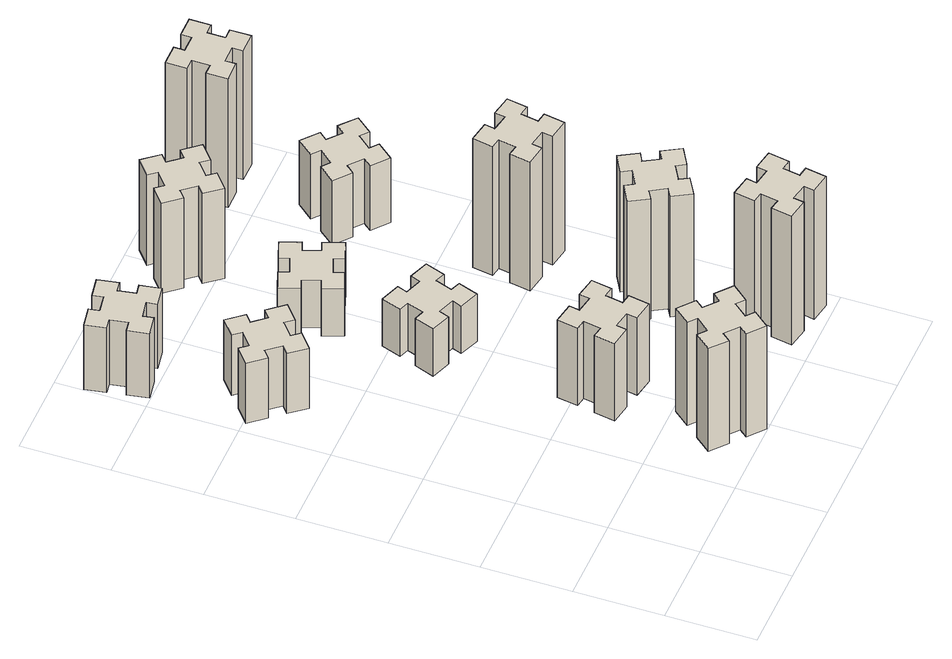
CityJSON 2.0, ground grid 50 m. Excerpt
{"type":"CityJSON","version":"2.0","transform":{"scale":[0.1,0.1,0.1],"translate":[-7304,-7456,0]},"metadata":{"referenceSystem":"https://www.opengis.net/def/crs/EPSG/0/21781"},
"CityObjects":{
"building1":{"type":"Building","attributes":{"class":"1000","function":"1000","usage":"1000","yearOfConstruction":2016,"roofType":"1000","measuredHeight":72,"storeysAboveGround":30,"storeysBelowGround":0},"geometry":[{"type":"Solid","lod":"1","boundaries":[[[[0,1,2,3,4,5,6,7,8,9,10,11,12,13,14,15,16,17,18,19]],[[17,16,20,21]],[[16,15,22,20]],[[15,14,23,22]],[[14,13,24,23]],[[13,12,25,24]],[[12,11,26,25]],[[11,10,27,26]],[[10,9,28,27]],[[9,8,29,28]],[[8,7,30,29]],[[7,6,31,30]],[[6,5,32,31]],[[5,4,33,32]],[[4,3,34,33]],[[3,2,35,34]],[[2,1,36,35]],[[1,0,37,36]],[[0,19,38,37]],[[19,18,39,38]],[[18,17,21,39]],[[24,25,26,27,28,29,30,31,32,33,34,35,36,37,38,39,21,20,22,23]]]]}]},
"building2":{"type":"Building","attributes":{"class":"1000","function":"1000","usage":"1000","yearOfConstruction":2016,"roofType":"1000","measuredHeight":42,"storeysAboveGround":30,"storeysBelowGround":0},"geometry":[{"type":"Solid","lod":"1","boundaries":[[[[40,41,42,43,44,45,46,47,48,49,50,51,52,53,54,55,56,57,58,59]],[[57,56,60,61]],[[56,55,62,60]],[[55,54,63,62]],[[54,53,64,63]],[[53,52,65,64]],[[52,51,66,65]],[[51,50,67,66]],[[50,49,68,67]],[[49,48,69,68]],[[48,47,70,69]],[[47,46,71,70]],[[46,45,72,71]],[[45,44,73,72]],[[44,43,74,73]],[[43,42,75,74]],[[42,41,76,75]],[[41,40,77,76]],[[40,59,78,77]],[[59,58,79,78]],[[58,57,61,79]],[[64,65,66,67,68,69,70,71,72,73,74,75,76,77,78,79,61,60,62,63]]]]}]},
"building3":{"type":"Building","attributes":{"class":"1000","function":"1000","usage":"1000","yearOfConstruction":2016,"roofType":"1000","measuredHeight":45,"storeysAboveGround":30,"storeysBelowGround":0},"geometry":[{"type":"Solid","lod":"1","boundaries":[[[[80,81,82,83,84,85,86,87,88,89,90,91,92,93,94,95,96,97,98,99]],[[97,96,100,101]],[[96,95,102,100]],[[95,94,103,102]],[[94,93,104,103]],[[93,92,105,104]],[[92,91,106,105]],[[91,90,107,106]],[[90,89,108,107]],[[89,88,109,108]],[[88,87,110,109]],[[87,86,111,110]],[[86,85,112,111]],[[85,84,113,112]],[[84,83,114,113]],[[83,82,115,114]],[[82,81,116,115]],[[81,80,117,116]],[[80,99,118,117]],[[99,98,119,118]],[[98,97,101,119]],[[104,105,106,107,108,109,110,111,112,113,114,115,116,117,118,119,101,100,102,103]]]]}]},
"building4":{"type":"Building","attributes":{"class":"1000","function":"1000","usage":"1000","yearOfConstruction":2016,"roofType":"1000","measuredHeight":54,"storeysAboveGround":30,"storeysBelowGround":0},"geometry":[{"type":"Solid","lod":"1","boundaries":[[[[120,121,122,123,124,125,126,127,128,129,130,131,132,133,134,135,136,137,138,139]],[[137,136,140,141]],[[136,135,142,140]],[[135,134,143,142]],[[134,133,144,143]],[[133,132,145,144]],[[132,131,146,145]],[[131,130,147,146]],[[130,129,148,147]],[[129,128,149,148]],[[128,127,150,149]],[[127,126,151,150]],[[126,125,152,151]],[[125,124,153,152]],[[124,123,154,153]],[[123,122,155,154]],[[122,121,156,155]],[[121,120,157,156]],[[120,139,158,157]],[[139,138,159,158]],[[138,137,141,159]],[[144,145,146,147,148,149,150,151,152,153,154,155,156,157,158,159,141,140,142,143]]]]}]},
"building5":{"type":"Building","attributes":{"class":"1000","function":"1000","usage":"1000","yearOfConstruction":2016,"roofType":"1000","measuredHeight":33,"storeysAboveGround":30,"storeysBelowGround":0},"geometry":[{"type":"Solid","lod":"1","boundaries":[[[[160,161,162,163,164,165,166,167,168,169,170,171,172,173,174,175,176,177,178,179]],[[177,176,180,181]],[[176,175,182,180]],[[175,174,183,182]],[[174,173,184,183]],[[173,172,185,184]],[[172,171,186,185]],[[171,170,187,186]],[[170,169,188,187]],[[169,168,189,188]],[[168,167,190,189]],[[167,166,191,190]],[[166,165,192,191]],[[165,164,193,192]],[[164,163,194,193]],[[163,162,195,194]],[[162,161,196,195]],[[161,160,197,196]],[[160,179,198,197]],[[179,178,199,198]],[[178,177,181,199]],[[184,185,186,187,188,189,190,191,192,193,194,195,196,197,198,199,181,180,182,183]]]]}]},
"building6":{"type":"Building","attributes":{"class":"1000","function":"1000","usage":"1000","yearOfConstruction":2016,"roofType":"1000","measuredHeight":33,"storeysAboveGround":30,"storeysBelowGround":0},"geometry":[{"type":"Solid","lod":"1","boundaries":[[[[200,201,202,203,204,205,206,207,208,209,210,211,212,213,214,215,216,217,218,219]],[[217,216,220,221]],[[216,215,222,220]],[[215,214,223,222]],[[214,213,224,223]],[[213,212,225,224]],[[212,211,226,225]],[[211,210,227,226]],[[210,209,228,227]],[[209,208,229,228]],[[208,207,230,229]],[[207,206,231,230]],[[206,205,232,231]],[[205,204,233,232]],[[204,203,234,233]],[[203,202,235,234]],[[202,201,236,235]],[[201,200,237,236]],[[200,219,238,237]],[[219,218,239,238]],[[218,217,221,239]],[[224,225,226,227,228,229,230,231,232,233,234,235,236,237,238,239,221,220,222,223]]]]}]},
"building7":{"type":"Building","attributes":{"class":"1000","function":"1000","usage":"1000","yearOfConstruction":2016,"roofType":"1000","measuredHeight":90,"storeysAboveGround":30,"storeysBelowGround":0},"geometry":[{"type":"Solid","lod":"1","boundaries":[[[[240,241,242,243,244,245,246,247,248,249,250,251,252,253,254,255,256,257,258,259]],[[257,256,260,261]],[[256,255,262,260]],[[255,254,263,262]],[[254,253,264,263]],[[253,252,265,264]],[[252,251,266,265]],[[251,250,267,266]],[[250,249,268,267]],[[249,248,269,268]],[[248,247,270,269]],[[247,246,271,270]],[[246,245,272,271]],[[245,244,273,272]],[[244,243,274,273]],[[243,242,275,274]],[[242,241,276,275]],[[241,240,277,276]],[[240,259,278,277]],[[259,258,279,278]],[[258,257,261,279]],[[264,265,266,267,268,269,270,271,272,273,274,275,276,277,278,279,261,260,262,263]]]]}]},
"building8":{"type":"Building","attributes":{"class":"1000","function":"1000","usage":"1000","yearOfConstruction":2016,"roofType":"1000","measuredHeight":84,"storeysAboveGround":30,"storeysBelowGround":0},"geometry":[{"type":"Solid","lod":"1","boundaries":[[[[280,281,282,283,284,285,286,287,288,289,290,291,292,293,294,295,296,297,298,299]],[[297,296,300,301]],[[296,295,302,300]],[[295,294,303,302]],[[294,293,304,303]],[[293,292,305,304]],[[292,291,306,305]],[[291,290,307,306]],[[290,289,308,307]],[[289,288,309,308]],[[288,287,310,309]],[[287,286,311,310]],[[286,285,312,311]],[[285,284,313,312]],[[284,283,314,313]],[[283,282,315,314]],[[282,281,316,315]],[[281,280,317,316]],[[280,299,318,317]],[[299,298,319,318]],[[298,297,301,319]],[[304,305,306,307,308,309,310,311,312,313,314,315,316,317,318,319,301,300,302,303]]]]}]},
"building9":{"type":"Building","attributes":{"class":"1000","function":"1000","usage":"1000","yearOfConstruction":2016,"roofType":"1000","measuredHeight":63,"storeysAboveGround":30,"storeysBelowGround":0},"geometry":[{"type":"Solid","lod":"1","boundaries":[[[[320,321,322,323,324,325,326,327,328,329,330,331,332,333,334,335,336,337,338,339]],[[337,336,340,341]],[[336,335,342,340]],[[335,334,343,342]],[[334,333,344,343]],[[333,332,345,344]],[[332,331,346,345]],[[331,330,347,346]],[[330,329,348,347]],[[329,328,349,348]],[[328,327,350,349]],[[327,326,351,350]],[[326,325,352,351]],[[325,324,353,352]],[[324,323,354,353]],[[323,322,355,354]],[[322,321,356,355]],[[321,320,357,356]],[[320,339,358,357]],[[339,338,359,358]],[[338,337,341,359]],[[344,345,346,347,348,349,350,351,352,353,354,355,356,357,358,359,341,340,342,343]]]]}]},
"building10":{"type":"Building","attributes":{"class":"1000","function":"1000","usage":"1000","yearOfConstruction":2016,"roofType":"1000","measuredHeight":90,"storeysAboveGround":30,"storeysBelowGround":0},"geometry":[{"type":"Solid","lod":"1","boundaries":[[[[360,361,362,363,364,365,366,367,368,369,370,371,372,373,374,375,376,377,378,379]],[[377,376,380,381]],[[376,375,382,380]],[[375,374,383,382]],[[374,373,384,383]],[[373,372,385,384]],[[372,371,386,385]],[[371,370,387,386]],[[370,369,388,387]],[[369,368,389,388]],[[368,367,390,389]],[[367,366,391,390]],[[366,365,392,391]],[[365,364,393,392]],[[364,363,394,393]],[[363,362,395,394]],[[362,361,396,395]],[[361,360,397,396]],[[360,379,398,397]],[[379,378,399,398]],[[378,377,381,399]],[[384,385,386,387,388,389,390,391,392,393,394,395,396,397,398,399,381,380,382,383]]]]}]},
"building11":{"type":"Building","attributes":{"class":"1000","function":"1000","usage":"1000","yearOfConstruction":2016,"roofType":"1000","measuredHeight":45,"storeysAboveGround":30,"storeysBelowGround":0},"geometry":[{"type":"Solid","lod":"1","boundaries":[[[[400,401,402,403,404,405,406,407,408,409,410,411,412,413,414,415,416,417,418,419]],[[417,416,420,421]],[[416,415,422,420]],[[415,414,423,422]],[[414,413,424,423]],[[413,412,425,424]],[[412,411,426,425]],[[411,410,427,426]],[[410,409,428,427]],[[409,408,429,428]],[[408,407,430,429]],[[407,406,431,430]],[[406,405,432,431]],[[405,404,433,432]],[[404,403,434,433]],[[403,402,435,434]],[[402,401,436,435]],[[401,400,437,436]],[[400,419,438,437]],[[419,418,439,438]],[[418,417,421,439]],[[424,425,426,427,428,429,430,431,432,433,434,435,436,437,438,439,421,420,422,423]]]]}]},
"building12":{"type":"Building","attributes":{"class":"1000","function":"1000","usage":"1000","yearOfConstruction":2016,"roofType":"1000","measuredHeight":90,"storeysAboveGround":30,"storeysBelowGround":0},"geometry":[{"type":"Solid","lod":"1","boundaries":[[[[440,441,442,443,444,445,446,447,448,449,450,451,452,453,454,455,456,457,458,459]],[[457,456,460,461]],[[456,455,462,460]],[[455,454,463,462]],[[454,453,464,463]],[[453,452,465,464]],[[452,451,466,465]],[[451,450,467,466]],[[450,449,468,467]],[[449,448,469,468]],[[448,447,470,469]],[[447,446,471,470]],[[446,445,472,471]],[[445,444,473,472]],[[444,443,474,473]],[[443,442,475,474]],[[442,441,476,475]],[[441,440,477,476]],[[440,459,478,477]],[[459,458,479,478]],[[458,457,461,479]],[[464,465,466,467,468,469,470,471,472,473,474,475,476,477,478,479,461,460,462,463]]]]}]}
},
"vertices":[
[836,193,0],[913,129,0],[874,83,0],[966,6,0],[1043,98,0],[997,136,0],[1062,213,0],[1108,174,0],[1185,266,0],[1093,343,0],[1054,297,0],[978,362,0],[1016,408,0],[924,485,0],[847,393,0],[893,354,0],[829,278,0],[783,316,0],[706,224,0],[798,147,0],[829,278,720],[783,316,720],[893,354,720],[847,393,720],[924,485,720],[1016,408,720],[978,362,720],[1054,297,720],[1093,343,720],[1185,266,720],[1108,174,720],[1062,213,720],[997,136,720],[1043,98,720],[966,6,720],[874,83,720],[913,129,720],[836,193,720],[798,147,720],[706,224,720],
[189,2433,0],[253,2356,0],[207,2318,0],[284,2226,0],[376,2303,0],[338,2349,0],[414,2413,0],[453,2367,0],[545,2444,0],[468,2536,0],[422,2498,0],[357,2574,0],[403,2613,0],[326,2705,0],[234,2628,0],[273,2582,0],[196,2517,0],[158,2563,0],[66,2486,0],[143,2394,0],[196,2517,420],[158,2563,420],[273,2582,420],[234,2628,420],[326,2705,420],[403,2613,420],[357,2574,420],[422,2498,420],[468,2536,420],[545,2444,420],[453,2367,420],[414,2413,420],[338,2349,420],[376,2303,420],[284,2226,420],[207,2318,420],[253,2356,420],[189,2433,420],[143,2394,420],[66,2486,420],
[88,3235,0],[106,3137,0],[47,3127,0],[67,3008,0],[186,3029,0],[175,3088,0],[274,3106,0],[284,3047,0],[402,3067,0],[381,3186,0],[322,3175,0],[305,3274,0],[364,3284,0],[343,3402,0],[225,3381,0],[235,3322,0],[137,3305,0],[127,3364,0],[8,3343,0],[29,3225,0],[137,3305,450],[127,3364,450],[235,3322,450],[225,3381,450],[343,3402,450],[364,3284,450],[305,3274,450],[322,3175,450],[381,3186,450],[402,3067,450],[284,3047,450],[274,3106,450],[175,3088,450],[186,3029,450],[67,3008,450],[47,3127,450],[106,3137,450],[88,3235,450],[29,3225,450],[8,3343,450],
[846,954,0],[828,855,0],[769,866,0],[748,747,0],[867,727,0],[877,786,0],[975,768,0],[965,709,0],[1083,688,0],[1104,807,0],[1045,817,0],[1062,915,0],[1121,905,0],[1142,1023,0],[1024,1044,0],[1014,985,0],[915,1002,0],[926,1061,0],[807,1082,0],[787,964,0],[915,1002,540],[926,1061,540],[1014,985,540],[1024,1044,540],[1142,1023,540],[1121,905,540],[1062,915,540],[1045,817,540],[1104,807,540],[1083,688,540],[965,709,540],[975,768,540],[877,786,540],[867,727,540],[748,747,540],[769,866,540],[828,855,540],[846,954,540],[787,964,540],[807,1082,540],
[1032,1741,0],[1066,1835,0],[1122,1814,0],[1163,1927,0],[1050,1968,0],[1030,1912,0],[936,1946,0],[957,2002,0],[844,2043,0],[803,1930,0],[859,1910,0],[825,1816,0],[769,1837,0],[727,1724,0],[840,1683,0],[861,1739,0],[955,1705,0],[934,1649,0],[1047,1607,0],[1088,1720,0],[955,1705,330],[934,1649,330],[861,1739,330],[840,1683,330],[727,1724,330],[769,1837,330],[825,1816,330],[859,1910,330],[803,1930,330],[844,2043,330],[957,2002,330],[936,1946,330],[1030,1912,330],[1050,1968,330],[1163,1927,330],[1122,1814,330],[1066,1835,330],[1032,1741,330],[1088,1720,330],[1047,1607,330],
[936,2345,0],[1030,2379,0],[1050,2323,0],[1163,2364,0],[1122,2477,0],[1066,2456,0],[1032,2550,0],[1088,2570,0],[1047,2683,0],[934,2642,0],[955,2586,0],[861,2552,0],[840,2608,0],[727,2567,0],[769,2454,0],[825,2475,0],[859,2381,0],[803,2360,0],[844,2247,0],[957,2289,0],[859,2381,330],[803,2360,330],[825,2475,330],[769,2454,330],[727,2567,330],[840,2608,330],[861,2552,330],[955,2586,330],[934,2642,330],[1047,2683,330],[1088,2570,330],[1032,2550,330],[1066,2456,330],[1122,2477,330],[1163,2364,330],[1050,2323,330],[1030,2379,330],[936,2345,330],[957,2289,330],[844,2247,330],
[1854,345,0],[1755,362,0],[1766,421,0],[1647,442,0],[1627,324,0],[1686,314,0],[1668,215,0],[1609,226,0],[1588,107,0],[1707,87,0],[1717,146,0],[1815,128,0],[1805,69,0],[1923,48,0],[1944,167,0],[1885,177,0],[1902,275,0],[1961,265,0],[1982,383,0],[1864,404,0],[1902,275,900],[1961,265,900],[1885,177,900],[1944,167,900],[1923,48,900],[1805,69,900],[1815,128,900],[1717,146,900],[1707,87,900],[1588,107,900],[1609,226,900],[1668,215,900],[1686,314,900],[1627,324,900],[1647,442,900],[1766,421,900],[1755,362,900],[1854,345,900],[1864,404,900],[1982,383,900],
[1565,874,0],[1615,787,0],[1563,757,0],[1623,653,0],[1727,713,0],[1697,765,0],[1784,815,0],[1814,763,0],[1918,823,0],[1858,927,0],[1806,897,0],[1756,984,0],[1808,1014,0],[1748,1118,0],[1644,1058,0],[1674,1006,0],[1587,956,0],[1557,1008,0],[1453,948,0],[1513,844,0],[1587,956,840],[1557,1008,840],[1674,1006,840],[1644,1058,840],[1748,1118,840],[1808,1014,840],[1756,984,840],[1806,897,840],[1858,927,840],[1918,823,840],[1814,763,840],[1784,815,840],[1697,765,840],[1727,713,840],[1623,653,840],[1563,757,840],[1615,787,840],[1565,874,840],[1513,844,840],[1453,948,840],
[1162,3238,0],[1097,3314,0],[1143,3353,0],[1066,3445,0],[974,3368,0],[1013,3322,0],[936,3257,0],[898,3303,0],[806,3226,0],[883,3134,0],[929,3173,0],[993,3096,0],[947,3058,0],[1024,2966,0],[1116,3043,0],[1078,3089,0],[1154,3153,0],[1193,3107,0],[1285,3184,0],[1208,3276,0],[1154,3153,630],[1193,3107,630],[1078,3089,630],[1116,3043,630],[1024,2966,630],[947,3058,630],[993,3096,630],[929,3173,630],[883,3134,630],[806,3226,630],[898,3303,630],[936,3257,630],[1013,3322,630],[974,3368,630],[1066,3445,630],[1143,3353,630],[1097,3314,630],[1162,3238,630],[1208,3276,630],[1285,3184,630],
[1617,1526,0],[1715,1508,0],[1705,1449,0],[1823,1428,0],[1844,1547,0],[1785,1557,0],[1802,1655,0],[1861,1645,0],[1882,1763,0],[1764,1784,0],[1754,1725,0],[1655,1742,0],[1666,1801,0],[1547,1822,0],[1527,1704,0],[1586,1694,0],[1568,1595,0],[1509,1606,0],[1488,1487,0],[1607,1467,0],[1568,1595,900],[1509,1606,900],[1586,1694,900],[1527,1704,900],[1547,1822,900],[1666,1801,900],[1655,1742,900],[1754,1725,900],[1764,1784,900],[1882,1763,900],[1861,1645,900],[1802,1655,900],[1785,1557,900],[1844,1547,900],[1823,1428,900],[1705,1449,900],[1715,1508,900],[1617,1526,900],[1607,1467,900],[1488,1487,900],
[1794,2617,0],[1718,2682,0],[1756,2728,0],[1664,2805,0],[1587,2713,0],[1633,2674,0],[1569,2598,0],[1523,2636,0],[1446,2544,0],[1538,2467,0],[1576,2513,0],[1653,2449,0],[1614,2403,0],[1706,2326,0],[1783,2418,0],[1737,2456,0],[1802,2533,0],[1848,2494,0],[1925,2586,0],[1833,2663,0],[1802,2533,450],[1848,2494,450],[1737,2456,450],[1783,2418,450],[1706,2326,450],[1614,2403,450],[1653,2449,450],[1576,2513,450],[1538,2467,450],[1446,2544,450],[1523,2636,450],[1569,2598,450],[1633,2674,450],[1587,2713,450],[1664,2805,450],[1756,2728,450],[1718,2682,450],[1794,2617,450],[1833,2663,450],[1925,2586,450],
[1635,3195,0],[1735,3195,0],[1735,3135,0],[1855,3135,0],[1855,3255,0],[1795,3255,0],[1795,3355,0],[1855,3355,0],[1855,3475,0],[1735,3475,0],[1735,3415,0],[1635,3415,0],[1635,3475,0],[1515,3475,0],[1515,3355,0],[1575,3355,0],[1575,3255,0],[1515,3255,0],[1515,3135,0],[1635,3135,0],[1575,3255,900],[1515,3255,900],[1575,3355,900],[1515,3355,900],[1515,3475,900],[1635,3475,900],[1635,3415,900],[1735,3415,900],[1735,3475,900],[1855,3475,900],[1855,3355,900],[1795,3355,900],[1795,3255,900],[1855,3255,900],[1855,3135,900],[1735,3135,900],[1735,3195,900],[1635,3195,900],[1635,3135,900],[1515,3135,900]
]}
